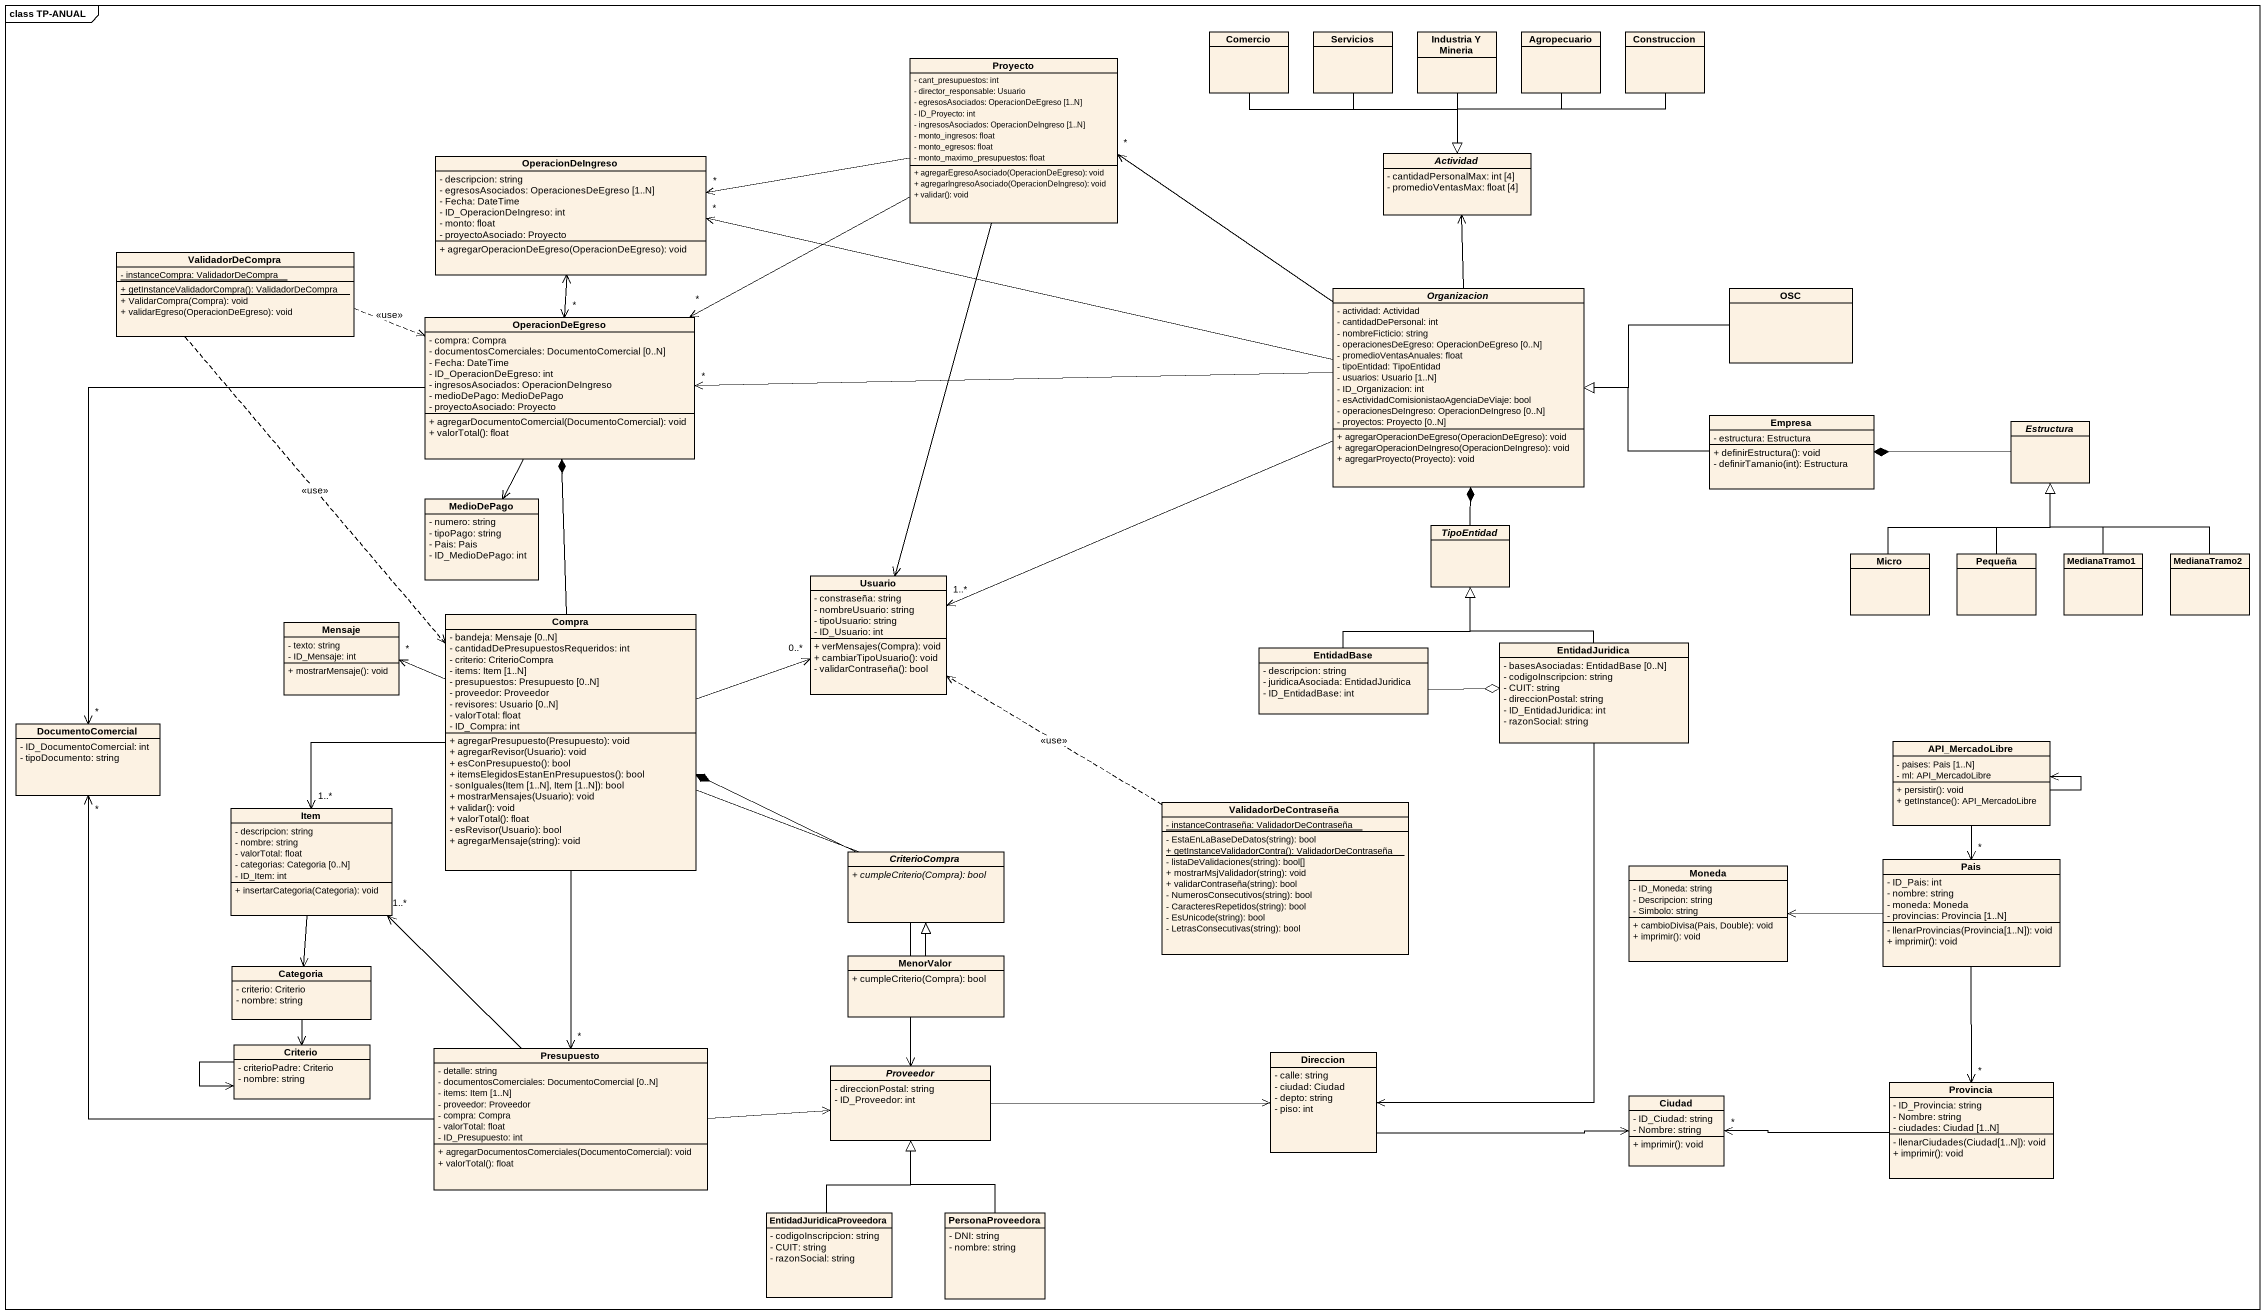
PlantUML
@startuml
mainframe class TP-ANUAL
hide circle
hide empty members
skinparam classAttributeIconSize 0
class Comercio
class Servicios
class "Industria Y Mineria" as Industria_Y_Mineria
class Agropecuario
class Construccion
class Proyecto {
  - cant_presupuestos: int
  - director_responsable: Usuario
  - egresosAsociados: OperacionDeEgreso [1..N]
  - ID_Proyecto: int
  - ingresosAsociados: OperacionDeIngreso [1..N]
  - monto_ingresos: float
  - monto_egresos: float
  - monto_maximo_presupuestos: float
  + agregarEgresoAsociado(OperacionDeEgreso): void
  + agregarIngresoAsociado(OperacionDeIngreso): void
  + validar(): void
}
class OperacionDeIngreso {
  - descripcion: string
  - egresosAsociados: OperacionesDeEgreso [1..N]
  - Fecha: DateTime
  - ID_OperacionDeIngreso: int
  - monto: float
  - proyectoAsociado: Proyecto
  + agregarOperacionDeEgreso(OperacionDeEgreso): void
}
abstract class Actividad {
  - cantidadPersonalMax: int [4]
  - promedioVentasMax: float [4]
}
class ValidadorDeCompra {
  {static} - instanceCompra: ValidadorDeCompra
  {static} + getInstanceValidadorCompra(): ValidadorDeCompra
  + ValidarCompra(Compra): void
  + validarEgreso(OperacionDeEgreso): void
}
class OperacionDeEgreso {
  - compra: Compra
  - documentosComerciales: DocumentoComercial [0..N]
  - Fecha: DateTime
  - ID_OperacionDeEgreso: int
  - ingresosAsociados: OperacionDeIngreso
  - medioDePago: MedioDePago
  - proyectoAsociado: Proyecto
  + agregarDocumentoComercial(DocumentoComercial): void
  + valorTotal(): float
}
abstract class Organizacion {
  - actividad: Actividad
  - cantidadDePersonal: int
  - nombreFicticio: string
  - operacionesDeEgreso: OperacionDeEgreso [0..N]
  - promedioVentasAnuales: float
  - tipoEntidad: TipoEntidad
  - usuarios: Usuario [1..N]
  - ID_Organizacion: int
  - esActividadComisionistaoAgenciaDeViaje: bool
  - operacionesDeIngreso: OperacionDeIngreso [0..N]
  - proyectos: Proyecto [0..N]
  + agregarOperacionDeEgreso(OperacionDeEgreso): void
  + agregarOperacionDeIngreso(OperacionDeIngreso): void
  + agregarProyecto(Proyecto): void
}
class OSC
class Empresa {
  - estructura: Estructura
  + definirEstructura(): void
  - definirTamanio(int): Estructura
}
abstract class Estructura
class MedioDePago {
  - numero: string
  - tipoPago: string
  - Pais: Pais
  - ID_MedioDePago: int
}
abstract class TipoEntidad
class Micro
class Pequeña
class MedianaTramo1
class MedianaTramo2
class Usuario {
  - constraseña: string
  - nombreUsuario: string
  - tipoUsuario: string
  - ID_Usuario: int
  + verMensajes(Compra): void
  + cambiarTipoUsuario(): void
  - validarContraseña(): bool
}
class Mensaje {
  - texto: string
  - ID_Mensaje: int
  + mostrarMensaje(): void
}
class Compra {
  - bandeja: Mensaje [0..N]
  - cantidadDePresupuestosRequeridos: int
  - criterio: CriterioCompra
  - items: Item [1..N]
  - presupuestos: Presupuesto [0..N]
  - proveedor: Proveedor
  - revisores: Usuario [0..N]
  - valorTotal: float
  - ID_Compra: int
  + agregarPresupuesto(Presupuesto): void
  + agregarRevisor(Usuario): void
  + esConPresupuesto(): bool
  + itemsElegidosEstanEnPresupuestos(): bool
  - sonIguales(Item [1..N], Item [1..N]): bool
  + mostrarMensajes(Usuario): void
  + validar(): void
  + valorTotal(): float
  - esRevisor(Usuario): bool
  + agregarMensaje(string): void
}
class EntidadBase {
  - descripcion: string
  - juridicaAsociada: EntidadJuridica
  - ID_EntidadBase: int
}
class EntidadJuridica {
  - basesAsociadas: EntidadBase [0..N]
  - codigoInscripcion: string
  - CUIT: string
  - direccionPostal: string
  - ID_EntidadJuridica: int
  - razonSocial: string
}
class DocumentoComercial {
  - ID_DocumentoComercial: int
  - tipoDocumento: string
}
class API_MercadoLibre {
  - paises: Pais [1..N]
  - ml: API_MercadoLibre
  + persistir(): void
  + getInstance(): API_MercadoLibre
}
class Item {
  - descripcion: string
  - nombre: string
  - valorTotal: float
  - categorias: Categoria [0..N]
  - ID_Item: int
  + insertarCategoria(Categoria): void
}
class ValidadorDeContraseña {
  {static} - instanceContraseña: ValidadorDeContraseña
  - EstaEnLaBaseDeDatos(string): bool
  {static} + getInstanceValidadorContra(): ValidadorDeContraseña
  - listaDeValidaciones(string): bool[]
  + mostrarMsjValidador(string): void
  + validarContraseña(string): bool
  - NumerosConsecutivos(string): bool
  - CaracteresRepetidos(string): bool
  - EsUnicode(string): bool
  - LetrasConsecutivas(string): bool
}
abstract class CriterioCompra {
  {abstract} + cumpleCriterio(Compra): bool
}
class Moneda {
  - ID_Moneda: string
  - Descripcion: string
  - Simbolo: string
  + cambioDivisa(Pais, Double): void
  + imprimir(): void
}
class Pais {
  - ID_Pais: int
  - nombre: string
  - moneda: Moneda
  - provincias: Provincia [1..N]
  - llenarProvincias(Provincia[1..N]): void
  + imprimir(): void
}
class Categoria {
  - criterio: Criterio
  - nombre: string
}
class MenorValor {
  + cumpleCriterio(Compra): bool
}
class Criterio {
  - criterioPadre: Criterio
  - nombre: string
}
class Presupuesto {
  - detalle: string
  - documentosComerciales: DocumentoComercial [0..N]
  - items: Item [1..N]
  - proveedor: Proveedor
  - compra: Compra
  - valorTotal: float
  - ID_Presupuesto: int
  + agregarDocumentosComerciales(DocumentoComercial): void
  + valorTotal(): float
}
abstract class Proveedor {
  - direccionPostal: string
  - ID_Proveedor: int
}
class Direccion {
  - calle: string
  - ciudad: Ciudad
  - depto: string
  - piso: int
}
class Ciudad {
  - ID_Ciudad: string
  - Nombre: string
  + imprimir(): void
}
class Provincia {
  - ID_Provincia: string
  - Nombre: string
  - ciudades: Ciudad [1..N]
  - llenarCiudades(Ciudad[1..N]): void
  + imprimir(): void
}
class EntidadJuridicaProveedora {
  - codigoInscripcion: string
  - CUIT: string
  - razonSocial: string
}
class PersonaProveedora {
  - DNI: string
  - nombre: string
}
Comercio -right-|> Actividad
Servicios --|> Actividad
Industria_Y_Mineria --|> Actividad
Agropecuario --|> Actividad
Construccion -left-|> Actividad
Proyecto -left-> "*" OperacionDeIngreso
Proyecto -left-> "*" OperacionDeEgreso
Proyecto --> Usuario
OperacionDeIngreso <--> "*" OperacionDeEgreso
ValidadorDeCompra .right.> OperacionDeEgreso : <<use>>
ValidadorDeCompra ..> Compra : <<use>>
OperacionDeEgreso --> MedioDePago
OperacionDeEgreso --> "*" DocumentoComercial
Organizacion -left-> "*" Proyecto
Organizacion -left-> "*" OperacionDeIngreso
Organizacion -up-> Actividad
Organizacion -left-> "*" OperacionDeEgreso
Organizacion -left-> "1..*" Usuario
OSC -left-|> Organizacion
Empresa -left-|> Organizacion
Estructura -left-* Empresa
TipoEntidad -up-* Organizacion
Micro -up-|> Estructura
Pequeña -up-|> Estructura
MedianaTramo1 -up-|> Estructura
MedianaTramo2 -up-|> Estructura
Compra -up-* OperacionDeEgreso
Compra -right-> "0..*" Usuario
Compra -left-> "*" Mensaje
Compra --> "*" Presupuesto
EntidadBase -up-|> TipoEntidad
EntidadBase -right-o EntidadJuridica
EntidadJuridica -up-|> TipoEntidad
EntidadJuridica --> Direccion
DocumentoComercial "*" <-- Presupuesto
API_MercadoLibre --> API_MercadoLibre
API_MercadoLibre --> "*" Pais
Item "1..*" <-right- Compra
Item "1..*" <-- Presupuesto
ValidadorDeContraseña .left.> Usuario : <<use>>
CriterioCompra -left-* Compra
Pais -left-> Moneda
Pais --> "*" Provincia
Categoria <-up- Item
Categoria --> Criterio
MenorValor -up-|> CriterioCompra
Criterio --> Criterio
Presupuesto -right-> Proveedor
Proveedor <-up- Compra
Proveedor -right-> Direccion
Direccion -right-> Ciudad
Provincia -left-> "*" Ciudad
EntidadJuridicaProveedora -up-|> Proveedor
PersonaProveedora -up-|> Proveedor
@enduml
